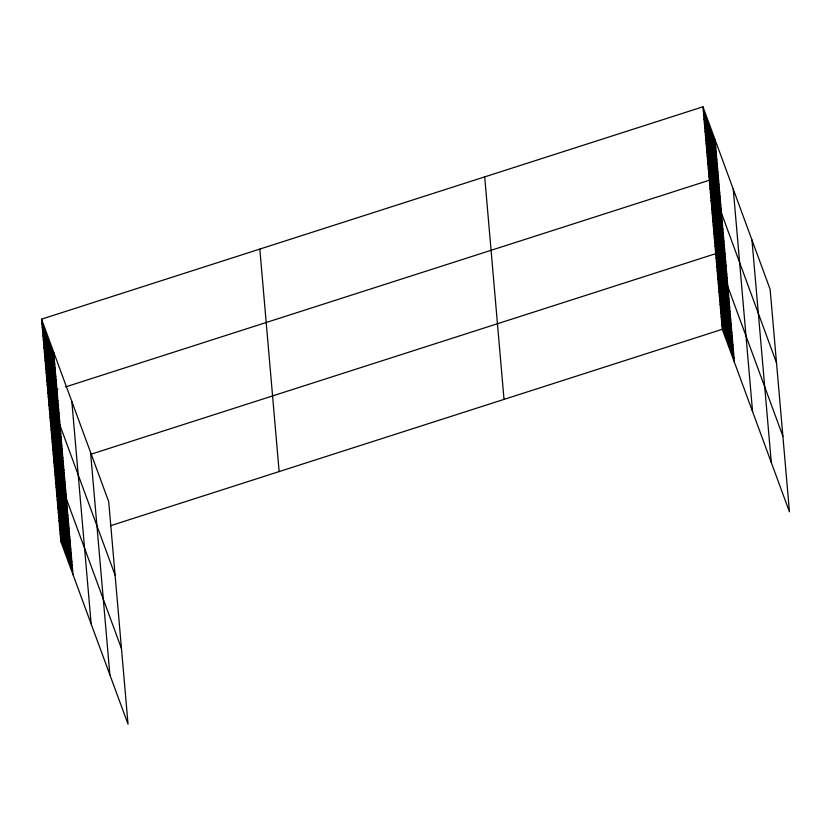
<?xml version="1.0" encoding="UTF-8"?>
<svg xmlns="http://www.w3.org/2000/svg" width="831" height="831" viewBox="0 0 831 831"><rect width="100%" height="100%" fill="white"/><g stroke="black" fill="none" stroke-linecap="round" stroke-linejoin="round"><path stroke-width="1.25" d="M41.55 319.156L108.716 501.695L128.036 724.196L60.871 541.656L41.55 319.156L702.964 106.804L770.129 289.344L789.45 511.844L722.284 329.305L702.964 106.804M57.848 389.396L47.928 392.585L115.083 575.114M65.566 386.914L709.342 180.234L776.507 362.773M63.125 463.168L54.306 466.004L121.461 648.544M90.683 454.328L715.72 253.663L782.885 436.192M60.871 541.656L69.69 538.82M110.481 525.732L722.284 329.305M703.327 110.887L715.429 143.805M703.68 114.969L715.792 147.887M704.034 119.051L716.145 151.959M704.387 123.123L716.499 156.041M704.74 127.205L716.852 160.123M705.093 131.288L717.205 164.195M705.446 135.36L717.558 168.278M705.799 139.442L717.911 172.36M706.153 143.524L718.264 176.442M706.506 147.596L718.618 180.514M706.869 151.678L718.971 184.596M707.223 155.761L719.334 188.679M707.576 159.843L719.688 192.75M707.929 163.915L720.041 196.833M708.282 167.997L720.394 200.915M708.635 172.079L720.747 204.987M708.988 176.151L721.1 209.069M709.695 184.316L721.807 217.223M710.048 188.388L722.16 221.306M710.412 192.47L722.513 225.388M710.765 196.552L722.877 229.47M711.118 200.624L723.23 233.542M711.471 204.706L723.583 237.624M711.824 208.789L723.936 241.707M712.177 212.871L724.289 245.779M712.531 216.943L724.642 249.861M712.884 221.025L724.996 253.943M713.237 225.108L725.349 258.015M713.59 229.179L725.702 262.097M713.954 233.262L726.055 266.18M714.307 237.344L726.419 270.262M714.66 241.416L726.772 274.334M715.013 245.498L727.125 278.416M715.366 249.58L727.478 282.498M716.083 257.859L728.195 290.777M716.447 262.066L728.558 294.984M716.81 266.263L728.922 299.181M717.184 270.47L729.296 303.388M717.548 274.666L729.66 307.584M717.911 278.873L730.023 311.791M718.275 283.08L730.387 315.988M718.638 287.277L730.75 320.195M719.002 291.484L731.114 324.402M719.366 295.68L731.477 328.598M719.739 299.887L731.841 332.805M720.103 304.094L732.215 337.002M720.467 308.291L732.578 341.209M720.83 312.498L732.942 345.416M721.194 316.694L733.306 349.612M721.557 320.901L733.669 353.819M721.921 325.108L734.033 358.016M41.903 323.238L54.015 356.146M42.256 327.31L54.368 360.228M42.61 331.392L54.721 364.31M42.963 335.475L55.075 368.393M43.316 339.547L55.428 372.465M43.679 343.629L55.781 376.547M44.033 347.711L56.144 380.629M44.386 351.793L56.498 384.701M44.739 355.865L56.851 388.783M45.092 359.948L57.204 392.866M45.445 364.03L57.557 396.938M45.798 368.102L57.91 401.02M46.152 372.184L58.263 405.102M46.505 376.266L58.617 409.184M46.858 380.338L58.97 413.256M47.222 384.421L59.323 417.339M47.575 388.503L59.687 421.421M48.281 396.657L60.393 429.575M48.634 400.739L60.746 433.657M48.987 404.822L61.099 437.729M49.341 408.894L61.452 441.812M49.694 412.976L61.806 445.894M50.047 417.058L62.159 449.966M50.4 421.13L62.512 454.048M50.764 425.212L62.865 458.13M51.117 429.295L63.229 462.213M51.47 433.367L63.582 466.284M51.823 437.449L63.935 470.367M52.176 441.531L64.288 474.449M52.53 445.613L64.641 478.521M52.883 449.685L64.995 482.603M53.236 453.768L65.348 486.686M53.589 457.85L65.701 490.757M53.942 461.922L66.054 494.84M54.669 470.211L66.781 503.119M55.033 474.408L67.145 507.326M55.397 478.614L67.508 511.532M55.76 482.811L67.872 515.729M56.124 487.018L68.235 519.936M56.487 491.225L68.599 524.132M56.861 495.421L68.963 528.339M57.225 499.628L69.337 532.546M57.588 503.825L69.7 536.743M57.952 508.032L70.064 540.95M58.315 512.239L70.427 545.146M58.679 516.435L70.791 549.353M59.043 520.642L71.154 553.56M59.406 524.839L71.518 557.757M59.78 529.046L71.882 561.964M60.144 533.253L72.255 566.16M60.507 537.449L72.619 570.367M751.962 239.972L771.282 462.472M733.243 189.104L752.564 411.594M715.076 139.722L734.396 362.223M484.702 176.889L504.022 399.379M259.823 249.082L279.143 471.582M90.548 452.313L109.869 674.814M71.83 401.446L91.15 623.946M53.662 352.074L72.983 574.574"/></g></svg>
